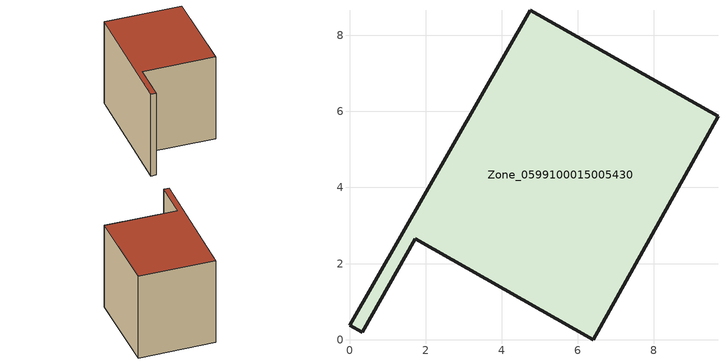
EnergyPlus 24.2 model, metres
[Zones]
Zone_0599100015005430
 floor ground (C_G): 4.75,8.66 9.68,5.87 6.41,0 1.72,2.65 0.33,0.19 0,0.38 z0.9
 wall outside (C_F): 9.68,5.87 4.75,8.66 0,0.38 0.33,0.19 1.72,2.65 6.41,0 9.68,5.87 z0.9:7.68
 roof outside (C_R): 4.75,8.66 0,0.38 0.33,0.19 1.72,2.65 6.41,0 9.68,5.87 z7.68
[BUILDING]
Pand.0599100015005430: North Axis=0; Terrain=City; Loads Convergence Tolerance Value=0.04; Temperature Convergence Tolerance Value=0.4; Solar Distribution=FullExterior; Maximum Number of Warmup Days=25; Minimum Number of Warmup Days=1
[Site:Location]
Rotterdam.The.Hague.AP_ZH_NLD Design_Conditions: Latitude=51.96; Longitude=4.45; Time Zone=1; Elevation=-4.5
[SITE:GROUNDTEMPERATURE:BUILDINGSURFACE]
18, 18, 18, 18, 18, 18, 18, 18, 18, 18, 18, 18
[MATERIAL] Thermal Absorptance=0.9; Solar Absorptance=0.7; Visible Absorptance=0.7
Name | Roughness | Thickness | Conductivity | Density | Specific Heat
G.TI.1946-1964 | MediumSmooth | 0.15 | 1 | 540 | 1210
F.TI.1946-1964 | Rough | 0.3 | 0.857143 | 1920 | 840
R.TI.1946-1964 | MediumRough | 0.2 | 0.277778 | 1500 | 1000
[CONSTRUCTION]
C_G: G.TI.1946-1964
C_F: F.TI.1946-1964
C_R: R.TI.1946-1964
[ZONE]
Zone_0599100015005430: Type=1; Multiplier=1; Ceiling Height=Autocalculate; Volume=Autocalculate; Floor Area=autocalculate; Part of Total Floor Area=Yes
[ZONEINFILTRATION:DESIGNFLOWRATE]
Infil_Zone_0599100015005430: Zone or ZoneList or Space or SpaceList=Zone_0599100015005430; Schedule=AlwaysOn; Design Flow Rate Calculation Method=Flow/Area; Flow Rate per Floor Area=0.003; Constant Term Coefficient=1; Temperature Term Coefficient=0; Velocity Term Coefficient=0; Velocity Squared Term Coefficient=0
[HVACTEMPLATE:ZONE:IDEALLOADSAIRSYSTEM]
Zone_0599100015005430: Maximum Heating Supply Air Temperature=50; Minimum Cooling Supply Air Temperature=13; Maximum Heating Supply Air Humidity Ratio=0.0156; Minimum Cooling Supply Air Humidity Ratio=0.0077; Heating Limit=NoLimit; Cooling Limit=NoLimit; Dehumidification Control Type=ConstantSensibleHeatRatio; Cooling Sensible Heat Ratio=0.7; Dehumidification Setpoint=60; Humidification Control Type=None; Humidification Setpoint=30; Outdoor Air Method=None; Outdoor Air Flow Rate per Person=0.00944; Outdoor Air Flow Rate per Zone Floor Area=0; Outdoor Air Flow Rate per Zone=0; Demand Controlled Ventilation Type=None; Outdoor Air Economizer Type=NoEconomizer; Heat Recovery Type=None; Sensible Heat Recovery Effectiveness=0.7; Latent Heat Recovery Effectiveness=0.65
[ZONECONTROL:THERMOSTAT]
ThermostatControl_Zone_0599100015005430: Zone or ZoneList=Zone_0599100015005430; Control Type Schedule=DualSetpointControlType; Control 1=Thermostat_Zone_0599100015005430; Temperature Difference Between Cutout And Setpoint=0
[THERMOSTATSETPOINT:DUALSETPOINT]
Thermostat_Zone_0599100015005430: Heating Setpoint Temperature Schedule=HeatingSetpoint_Zone_0599100015005430; Cooling Setpoint Temperature Schedule=CoolingSetpoint_Zone_0599100015005430
[SCHEDULE:COMPACT]
HeatingSetpoint_Zone_0599100015005430: Through: 12/31, For: AllDays, Until: 24:00, 21
CoolingSetpoint_Zone_0599100015005430: Through: 12/31, For: AllDays, Until: 24:00, 24
DualSetpointControlType: Through: 12/31, For: AllDays, Until: 24:00, 4
AlwaysOn: Through: 12/31, For: AllDays, Until: 24:00, 1
